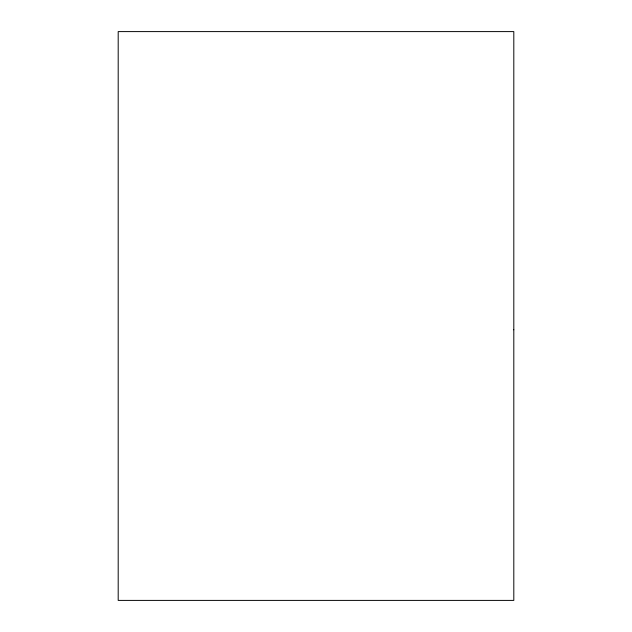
<?xml version="1.0" encoding="UTF-8"?>
<svg xmlns="http://www.w3.org/2000/svg" width="632" height="632" viewBox="0 0 632 632"><rect width="100%" height="100%" fill="white"/><g stroke="black" fill="none" stroke-linecap="round" stroke-linejoin="round"><path stroke-width="0.95" d="M513.808 329.809L513.808 600.4L118.192 600.4L118.192 31.6L513.808 31.6L513.808 329.809"/></g></svg>
